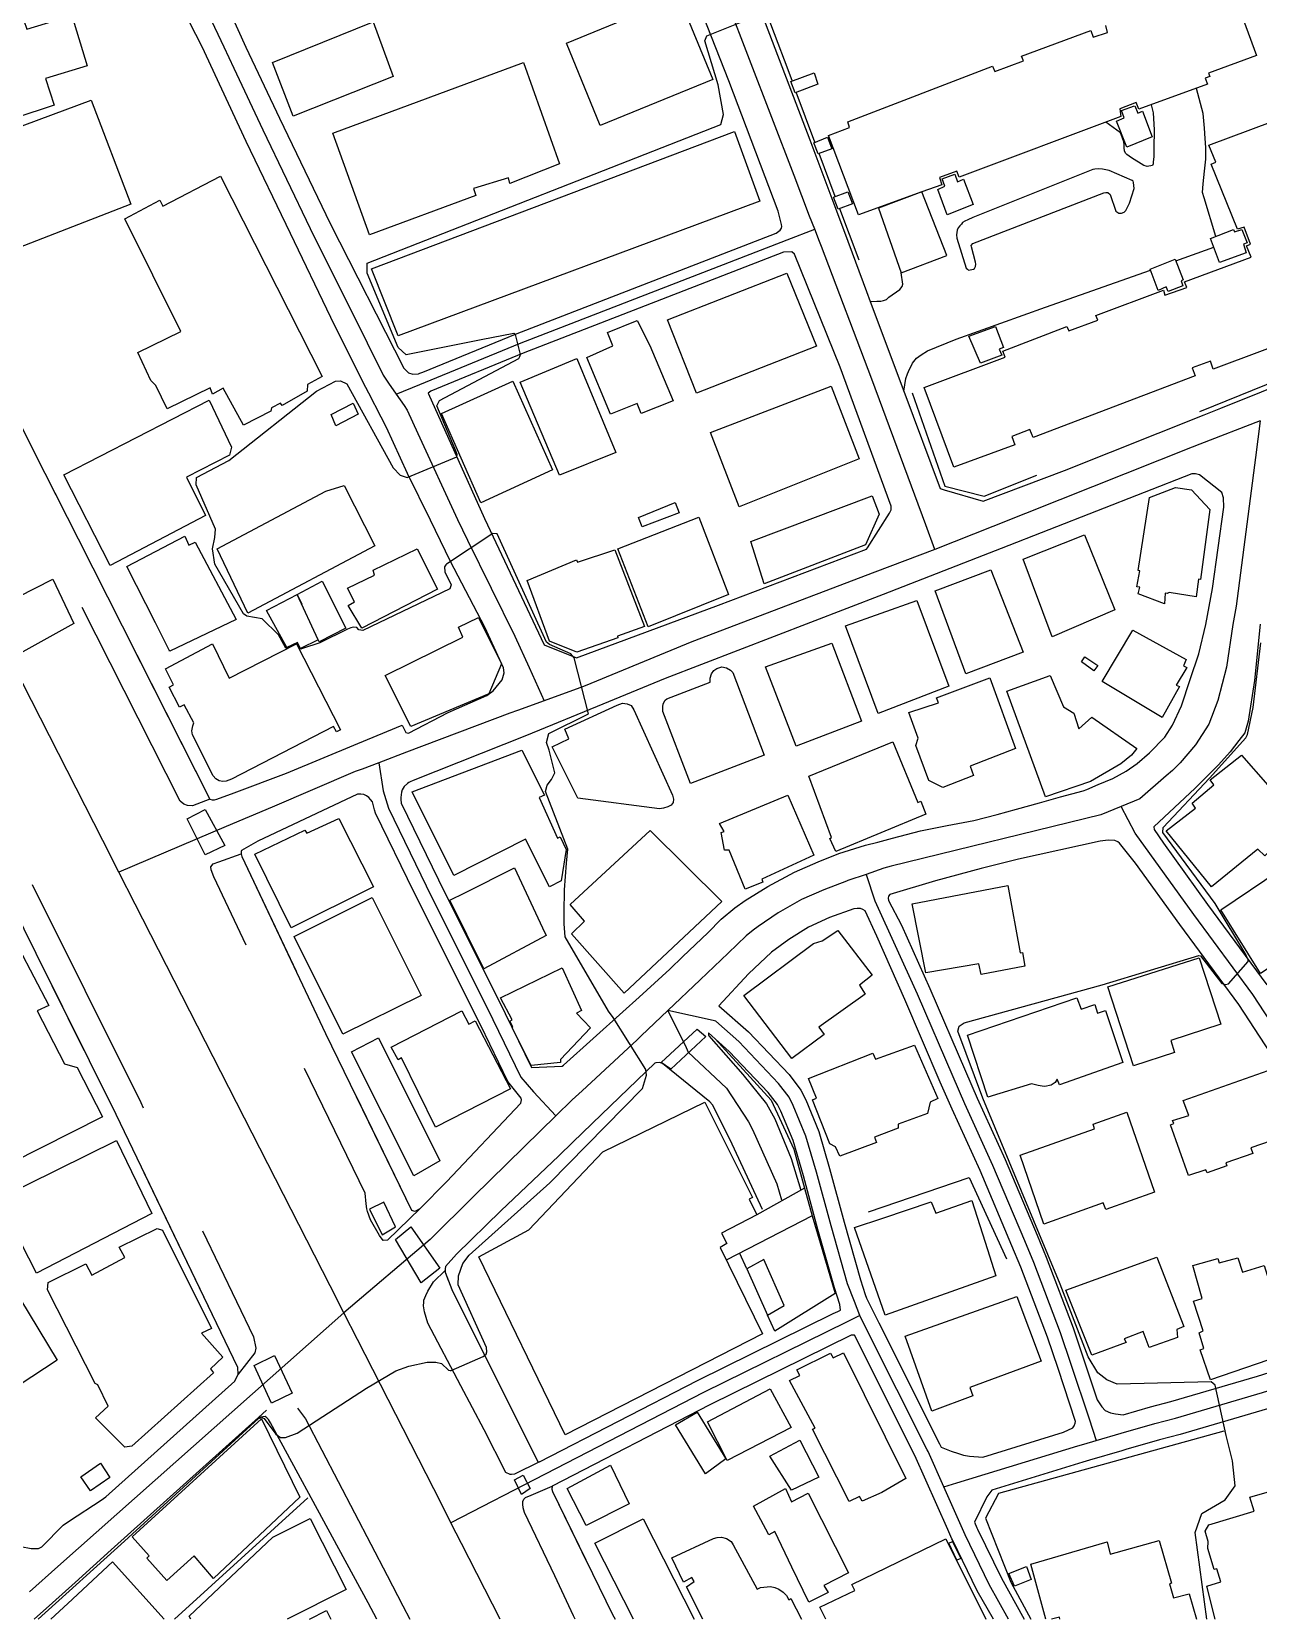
# Model space of a CAD drawing. Header units: millimetres. Extents: x 198785 to 203305, y 542885 to 545889.
# Drawn here: x 201351.8 to 201531.5, y 542885.3 to 543117.8 of the extents above; entities that cross this region are included whole.
import ezdxf

# ---------------------------------------------------------------- set-up
doc = ezdxf.new("R2010")
doc.units = ezdxf.units.MM
for name, pattern in [('FENCE_25K', [54.3, 28.7, -9.2, -16.4]), ('HIDDEN_BULD_25K', [28.8, 18.4, -10.4]), ('HIDDEN_IN_25K', [56.5, 36.5, -20])]:
    doc.linetypes.add(name, pattern=pattern)
for name, color, linetype in [('A0013114', 253, 'Continuous'), ('A0013117', 253, 'Continuous'), ('A0013118', 253, 'Continuous'), ('A0023214', 253, 'Continuous'), ('A0023217', 253, 'Continuous'), ('A0033324', 253, 'Continuous'), ('A0043325', 253, 'Continuous'), ('B0014111', 253, 'Continuous'), ('B0014112', 253, 'Continuous'), ('B0014113', 253, 'Continuous'), ('B0014115', 253, 'Continuous'), ('B0014116', 253, 'Continuous'), ('B0024120', 253, 'Continuous'), ('C0076117', 253, 'Continuous'), ('F0017111', 253, 'Continuous'), ('F0047224', 253, 'Continuous')]:
    doc.layers.add(name, color=color, linetype=linetype)

msp = doc.modelspace()

# ---------------------------------------------------------------- linework, layer by layer
at = {"layer": 'A0013114'}
for points in [[(201329.21, 543116.97), (201329.24, 543116.45), (201330.82, 543111), (201336.7, 543092.89), (201341.77, 543079.66), (201345.41, 543070.44), (201350.62, 543059.26), (201353.72, 543053.12), (201358.58, 543043.53), (201377.86, 543005.42)], [(201382, 542922.15), (201364.16, 542959.21), (201352.42, 542982.81), (201347.12, 542993.47), (201341.79, 543004.16), (201329.48, 543028.96), (201329.26, 543029.12), (201328.54, 543029.14), (201307.08, 543016.91), (201288.24, 543005.67), (201287.55, 543005.1), (201285.28, 542998.9)], [(201382.47, 542997.72), (201382.45, 542997.39), (201382.58, 542997.01), (201394.81, 542971.1), (201407.43, 542945.19), (201407.84, 542945.05)], [(201412.41, 542936.98), (201412.35, 542936.6), (201412.33, 542936.11), (201413.31, 542933.6), (201425.92, 542908.37)], [(201402.36, 542885.31), (201401.07, 542887.69), (201396.77, 542895.61), (201386.76, 542914.07), (201386.46, 542914.56), (201386.25, 542914.8), (201385.97, 542915.02)], [(201428, 542904.8), (201427.98, 542904.35), (201428.06, 542904.02), (201436.86, 542886), (201437.25, 542885.31)]]:
    msp.add_lwpolyline(points, dxfattribs=at)
at = {"layer": 'A0013117'}
for points in [[(201513.05, 543176.97), (201504.44, 543173.77), (201483.56, 543165.94), (201478.86, 543164.18), (201463.29, 543158.39), (201450.26, 543153.2), (201449.98, 543152.86), (201449.76, 543152.18), (201448.62, 543147.64), (201448.69, 543147.14), (201455.11, 543129.88), (201465.79, 543101.95), (201469.43, 543092.17), (201470.83, 543088.42), (201474.07, 543079.72), (201474.61, 543078.28), (201479.53, 543065.13), (201484.85, 543050.9), (201485.44, 543050.68), (201491.16, 543049.04), (201503.07, 543053.55), (201523.51, 543061.7), (201525.98, 543062.68), (201537.89, 543067.42)], [(201380.8, 543120.68), (201383.16, 543115.51), (201388.06, 543105.12), (201395.49, 543089.72), (201406.28, 543068.49), (201407, 543067.85), (201407.61, 543067.66), (201408.44, 543067.68), (201408.64, 543067.77), (201409.1, 543067.94), (201422.66, 543073.51), (201460.83, 543088.3), (201461.44, 543088.73), (201461.61, 543089.03), (201461.66, 543089.27), (201461.61, 543089.53), (201461.11, 543091.52), (201453.9, 543110.61), (201445.64, 543131.58)], [(201377.86, 543005.42), (201378.24, 543005.28), (201378.57, 543005.31), (201378.9, 543005.39), (201381.43, 543006.32), (201389.13, 543009.21), (201399.56, 543013.55), (201406.04, 543016.25), (201406.57, 543015.18), (201406.96, 543015.05), (201412.81, 543018.08), (201418.44, 543020.59), (201419.4, 543021.28), (201420.68, 543022.85), (201420.82, 543023.23), (201420.97, 543023.9), (201420.88, 543024.62), (201418.18, 543030.58), (201413.15, 543040.18), (201410.18, 543046.24), (201406.85, 543053.07), (201403.75, 543059.84), (201402.99, 543061.32), (201401.17, 543064.84), (201400.31, 543066.49), (201395.6, 543075.94), (201389.7, 543088.23), (201383.22, 543101.71), (201379.65, 543109.35), (201376.73, 543115.59), (201374.88, 543119.19)], [(201463.14, 543085.56), (201461.92, 543085.5), (201423.78, 543070.73), (201410.24, 543065.17), (201409.84, 543064.86), (201418.11, 543046.49), (201426.87, 543028.01), (201431.59, 543026.11), (201452.4, 543033.8), (201474.07, 543041.99), (201474.2, 543042.21), (201477.45, 543047.27), (201477.67, 543047.77), (201477.69, 543048.32), (201470.2, 543068.65), (201463.53, 543085.23), (201463.14, 543085.56)], [(201521.71, 543053.06), (201493.81, 543042.1), (201491.18, 543041.07), (201476.49, 543035.39), (201444.59, 543023.05), (201435.42, 543019.29), (201424.28, 543014.72), (201407.64, 543008.11), (201407.24, 543007.95), (201407.05, 543007.85), (201406.82, 543007.67), (201406.35, 543007.24), (201406.07, 543006.77), (201405.95, 543006.4), (201405.86, 543005.65), (201405.86, 543005.35), (201405.9, 543004.83), (201411.35, 542993.6), (201421.14, 542974.02), (201424.98, 542966.08), (201429.47, 542966.32), (201429.7, 542966.46), (201438.37, 542974.27), (201440.75, 542976.42), (201445.24, 542980.5), (201447.17, 542982.34), (201450.82, 542985.84), (201452.76, 542987.81), (201454.79, 542989.47), (201456.27, 542990.56), (201459.62, 542992.62), (201463.52, 542994.71), (201467.01, 542996.23), (201470.03, 542997.43), (201473.94, 542998.64), (201475.74, 542999.12), (201477.86, 542999.68), (201481.96, 543000.78), (201485.86, 543001.54), (201489.77, 543002.28), (201493.19, 543003.13), (201496.03, 543003.91), (201499.42, 543004.87), (201502.47, 543005.72), (201505.81, 543006.6), (201506.34, 543006.83), (201508.02, 543007.55), (201510.17, 543008.44), (201512.09, 543009.49), (201513.73, 543010.62), (201515.53, 543012.16), (201517.78, 543014.46), (201518.87, 543016.24), (201520.19, 543019.07), (201521.5, 543022.92), (201522.73, 543026.67), (201523.78, 543030.97), (201524.74, 543036.25), (201526.39, 543048.14), (201526.35, 543049.55), (201526.14, 543050.3), (201522.83, 543052.9), (201522.27, 543053.06), (201521.71, 543053.06)], [(201531.71, 543031.02), (201530.88, 543022.76), (201529.98, 543016.84), (201529.48, 543015.12), (201528.61, 543013.97), (201527.32, 543012.33), (201525.64, 543010.43), (201522.21, 543007.01), (201516.15, 543001.36), (201516.23, 543000.95), (201517.55, 542998.95), (201524.02, 542989.98), (201532.69, 542978.21)], [(201407.84, 542945.05), (201408.03, 542945.11), (201408.68, 542945.44), (201412.52, 542949.36), (201423.41, 542960.86), (201423.52, 542961.35), (201423.46, 542961.63), (201421.52, 542964.06), (201417.55, 542972.26), (201407.76, 542991.83), (201402.16, 543003.37), (201402.02, 543003.83), (201401.69, 543004.99), (201401.43, 543005.36), (201401.15, 543005.64), (201400.83, 543005.88), (201400.45, 543006.09), (201399.98, 543006.12), (201399.51, 543006.11), (201384.93, 542999.27), (201382.53, 542997.86), (201382.47, 542997.72)], [(201509.47, 542999.4), (201508.31, 542999.23), (201496.34, 542996.6), (201490.88, 542995.25), (201484.16, 542993.44), (201477.49, 542991.46), (201477.31, 542991.19), (201477.22, 542990.89), (201477.29, 542990.56), (201479.21, 542986.97), (201483.33, 542977.67), (201488.55, 542965.57), (201490.27, 542961.63), (201494.36, 542952.62), (201499.05, 542941.57), (201500.4, 542938.35), (201504.33, 542927.96), (201505.92, 542923.29), (201507.86, 542917.43), (201508.53, 542916.41), (201509.03, 542915.89), (201509.79, 542915.55), (201510.56, 542915.37), (201511.65, 542915.24), (201515.65, 542916.39), (201518.66, 542917.18), (201531.34, 542920.9), (201533.99, 542921.72)], [(201534.78, 542965.9), (201528.59, 542975.35), (201519.98, 542987.04), (201513.49, 542996.03), (201511.13, 542998.97), (201510.87, 542999.16), (201510.45, 542999.36), (201509.47, 542999.4)], [(201285.28, 542998.9), (201285.57, 542998.4), (201298.71, 542976.87), (201307.96, 542961.56), (201322.81, 542936.82), (201330.18, 542925.05), (201333.48, 542919.66), (201334.81, 542917.41), (201338.82, 542910.92), (201341.43, 542906.77), (201348.58, 542896.5), (201349.31, 542896.28), (201350.18, 542895.98), (201351.7, 542895.65), (201352.77, 542895.66), (201353.28, 542895.92), (201356.38, 542899.1), (201357.31, 542899.7), (201361.94, 542902.76), (201362.66, 542903.24), (201381.54, 542920.18), (201382.03, 542921.22), (201382, 542922.15)], [(201472.71, 542989.41), (201472.21, 542989.34), (201468.65, 542988.06), (201465.57, 542986.66), (201462.67, 542984.85), (201460.14, 542982.98), (201456.78, 542979.82), (201452.46, 542975.15), (201456.76, 542971.34), (201462.72, 542965.06), (201464.46, 542962.8), (201465.16, 542961.35), (201467.09, 542956.73), (201468.67, 542951.32), (201470.82, 542943.44), (201473.19, 542935), (201473.88, 542932.87), (201474.05, 542932.32), (201475.86, 542928.73), (201484.78, 542910.98), (201485, 542910.49), (201486.48, 542909.91), (201487.55, 542909.56), (201488.29, 542909.32), (201489.14, 542909.19), (201491.12, 542909.06), (201502.93, 542912.68), (201504.28, 542913.35), (201504.5, 542913.61), (201504.61, 542914.04), (201504.69, 542914.26), (201502.13, 542922.01), (201500.56, 542926.61), (201496.69, 542936.87), (201495.36, 542940.01), (201490.7, 542951.01), (201486.62, 542960), (201484.88, 542963.98), (201479.66, 542976.07), (201475.56, 542985.36), (201473.86, 542989.06), (201473.51, 542989.25), (201473.17, 542989.39), (201472.71, 542989.41)], [(201425.92, 542908.37), (201426.15, 542908.35), (201449.3, 542920.28), (201469.18, 542930.07), (201469.87, 542930.35), (201470.27, 542930.55), (201470.15, 542931.39), (201469.36, 542933.85), (201466.96, 542942.37), (201464.82, 542950.23), (201463.31, 542955.4), (201461.52, 542959.71), (201461.04, 542960.68), (201459.67, 542962.46), (201453.97, 542968.46), (201450.9, 542971.19), (201450.92, 542970.85), (201450.95, 542970.73), (201455.97, 542965.08), (201459.43, 542960.78), (201460.65, 542958.58), (201463.04, 542952.79), (201464.43, 542948.12)], [(201458.85, 542945.31), (201454.12, 542955.49), (201451.49, 542960.62), (201451.14, 542961.07), (201444.18, 542966.71), (201443.73, 542966.82), (201443.22, 542966.78), (201443.07, 542966.73), (201435.27, 542959.23), (201431.07, 542955.18), (201428.98, 542953.19), (201420.51, 542945.1), (201414.01, 542938.79), (201412.41, 542936.98)], [(201492.67, 542885.31), (201490.29, 542889.46), (201486.71, 542896.82), (201486.59, 542897.08), (201485.99, 542898.44), (201481.17, 542909.27), (201472.31, 542926.89), (201471.83, 542926.92), (201451.1, 542916.7), (201428, 542904.8)], [(201532.79, 542916.11), (201520, 542912.36), (201516.97, 542911.57), (201512.05, 542910.16), (201511.47, 542909.99), (201506.74, 542908.6), (201505.75, 542908.32), (201492.41, 542904.23), (201491.67, 542903.24), (201489.89, 542899.52), (201490.25, 542898.71), (201490.34, 542898.5), (201493.84, 542891.3), (201497.15, 542885.31)], [(201385.97, 542915.02), (201385.01, 542914.87), (201363.44, 542895.48), (201358.14, 542890.7), (201354.82, 542887.71), (201352.13, 542885.31)]]:
    msp.add_lwpolyline(points, dxfattribs=at)
at = {"layer": 'A0013118'}
for points in [[(201525.22, 543087.8), (201523.51, 543093.46), (201523.3, 543094.22), (201523.39, 543095.53), (201523.6, 543097.38), (201523.76, 543099.13), (201523.79, 543100.85), (201523.7, 543102.13), (201523.59, 543103.68), (201523.36, 543105.79), (201522.39, 543109.49)], [(201515.78, 543107.08), (201516.06, 543105.91), (201516.2, 543103.41), (201516.17, 543100.73), (201516.15, 543099.86), (201516.15, 543099.47), (201516.08, 543098.74), (201516.07, 543098.46), (201515.94, 543098.21), (201515.16, 543098.05), (201515.02, 543098.09), (201514.7, 543098.21), (201512.87, 543099.33), (201512.2, 543099.81), (201512.02, 543100), (201511.88, 543100.34), (201511.83, 543100.78), (201511.79, 543101.21), (201511.77, 543101.67), (201511.59, 543102.18), (201511.29, 543102.96), (201509.13, 543104.54)], [(201508.05, 543097.69), (201507.53, 543097.67), (201507.23, 543097.62), (201489.66, 543090.56), (201488.93, 543090.26), (201488.49, 543090.06), (201488.13, 543089.83), (201487.96, 543089.62), (201487.74, 543089.37), (201487.5, 543089.05), (201487.37, 543088.7), (201487.27, 543088.02), (201487.28, 543087.53), (201488.69, 543083.16), (201488.87, 543083.01), (201489.03, 543082.88), (201489.74, 543082.99), (201489.88, 543083.13), (201490.05, 543083.4), (201490.07, 543083.73), (201490.04, 543084.02), (201489.45, 543086.27), (201489.41, 543086.5), (201489.66, 543086.78), (201508.83, 543094.21), (201509.12, 543094.23), (201509.43, 543094.23), (201509.77, 543093.95), (201510.61, 543091.5), (201511.03, 543091.2), (201511.21, 543091.2), (201511.41, 543091.2), (201511.8, 543091.38), (201512.08, 543091.59), (201512.61, 543092.67), (201513.3, 543094.84), (201513.19, 543095.69), (201513.11, 543095.88), (201513, 543096.01), (201509.63, 543097.46), (201508.62, 543097.67), (201508.05, 543097.69)], [(201519.37, 543084.21), (201524.93, 543086.25)], [(201479.53, 543065.13), (201479.83, 543066.98), (201480.07, 543067.67), (201480.2, 543068.04), (201480.82, 543069.23), (201481.4, 543069.99), (201482.06, 543070.46), (201483, 543071.04), (201487.22, 543072.78), (201500.31, 543077.46), (201515.65, 543082.88)], [(201474.61, 543078.28), (201475.56, 543078.33), (201476.17, 543078.33), (201476.54, 543078.42), (201476.98, 543078.58), (201477.32, 543078.9), (201478.97, 543080.04), (201479.3, 543080.47), (201479.38, 543080.82), (201479.13, 543082.48)]]:
    msp.add_lwpolyline(points, dxfattribs=at)
at = {"layer": 'A0023214'}
msp.add_lwpolyline([(201420.41, 542885.31), (201414.75, 542896.39), (201413.2, 542899.43), (201411.79, 542902.19), (201399.5, 542926.26), (201397.51, 542930.16), (201395.49, 542934.11), (201366.95, 542990.02), (201364.55, 542994.7), (201362.19, 542999.33), (201345.21, 543032.59), (201343.48, 543036.11), (201340.7, 543041.77)], dxfattribs=at)
at = {"layer": 'A0023217'}
for points in [[(201466.48, 543088.88), (201465.74, 543090.79), (201463.45, 543096.74), (201450.38, 543130.73), (201444.66, 543145.69), (201443.93, 543147.27), (201441.21, 543153.13)], [(201374.77, 543128.14), (201375.33, 543125.18), (201377.7, 543120.29), (201379.94, 543115.55), (201381.4, 543112.43), (201385.64, 543103.42), (201392.59, 543088.97), (201400.94, 543072.21), (201403.29, 543067.49), (201404.07, 543066.34), (201405.18, 543064.71)], [(201405.18, 543064.71), (201408.64, 543066.13), (201423.22, 543072.12), (201462.44, 543087.31), (201466.48, 543088.88)], [(201484.1, 543041.98), (201482.76, 543045.58), (201474.86, 543066.89), (201467.46, 543086.33), (201467.18, 543087.07), (201466.48, 543088.88)], [(201405.18, 543064.71), (201406.32, 543063.04), (201406.8, 543062.35), (201408.34, 543058.97), (201414.15, 543046.37), (201415.63, 543043.34), (201422.53, 543029.29), (201424.63, 543024.66), (201426.83, 543019.81)], [(201531.74, 543060.78), (201522.89, 543057.39), (201521.77, 543056.96), (201492.57, 543045.35), (201484.1, 543041.98)], [(201531.74, 543060.78), (201531.05, 543055.45), (201528.23, 543033.64), (201527.75, 543031), (201526.8, 543024.72), (201525.51, 543019.86), (201524.2, 543016.37), (201522.25, 543013.34), (201520, 543010.74), (201518.87, 543009.58), (201517.97, 543008.82), (201514.12, 543005.43), (201511.37, 543004.31)], [(201484.1, 543041.98), (201475.3, 543038.63), (201448.5, 543028.42), (201433.7, 543022.35), (201432.63, 543021.91), (201426.83, 543019.81)], [(201426.83, 543019.81), (201422.95, 543018.4), (201421.84, 543018), (201406.67, 543012.26), (201402.65, 543010.74)], [(201402.65, 543010.74), (201400.18, 543009.81), (201399.18, 543009.43), (201387.03, 543004.24), (201380.28, 543001.38), (201364.55, 542994.7)], [(201402.65, 543010.74), (201403.27, 543006.61), (201404.03, 543004.1), (201409.56, 542992.71), (201419.34, 542973.14), (201423.42, 542964.71), (201425.3, 542962.56), (201428.56, 542959.01)], [(201511.37, 543004.31), (201508.4, 543003.09), (201477.67, 542995.57), (201476.61, 542995.29), (201474, 542994.38)], [(201507.71, 542911.5), (201511.37, 542912.55), (201516.31, 542913.98), (201519.33, 542914.77), (201532.06, 542918.5), (201534.69, 542919.32), (201537.71, 542920.15), (201548.58, 542923.28), (201551.64, 542924.18), (201557.1, 542925.9), (201557.5, 542926.26), (201557.69, 542926.45), (201557.76, 542926.75), (201555.28, 542935.53), (201554.51, 542937.55), (201552.55, 542942.59), (201550.3, 542947.06), (201547.74, 542951.58), (201542.2, 542959.61), (201536.85, 542967.3), (201530.64, 542976.78), (201522, 542988.51), (201513.42, 543000.4), (201511.37, 543004.31)], [(201474, 542994.38), (201471.35, 542993.47), (201471.12, 542993.39), (201467.83, 542992.14), (201464.54, 542990.69), (201461.15, 542988.74), (201458.2, 542986.77), (201457.46, 542986.22), (201456.45, 542985.39), (201453.8, 542982.83), (201449.68, 542978.93), (201444.97, 542974.46)], [(201474, 542994.38), (201475.31, 542990.52), (201481.49, 542976.87), (201486.71, 542964.77), (201488.44, 542960.81), (201492.53, 542951.81), (201497.2, 542940.79), (201498.54, 542937.61), (201502.44, 542927.29), (201504.02, 542922.65), (201506.67, 542914.64), (201507.71, 542911.5)], [(201444.97, 542974.46), (201441.07, 542970.76), (201440.45, 542970.17), (201432.42, 542962.71), (201430.96, 542961.35), (201428.56, 542959.01)], [(201444.97, 542974.46), (201447.63, 542969.01), (201447.94, 542968.37), (201453.56, 542963.07), (201456.78, 542958.13), (201457.39, 542957.03), (201460.94, 542949.05), (201461.64, 542946.72)], [(201473.1, 542929.77), (201472.29, 542931.85), (201471.28, 542934.43), (201468.89, 542942.9), (201466.74, 542950.77), (201465.2, 542956.07), (201463.34, 542960.53), (201462.75, 542961.74), (201461.2, 542963.76), (201455.36, 542969.9), (201452, 542972.9), (201451.61, 542972.98), (201444.97, 542974.46)], [(201428.56, 542959.01), (201426.33, 542956.83), (201416.51, 542947.23), (201410.17, 542940.94), (201397.51, 542930.16), (201384.14, 542918.3), (201355.63, 542893.02), (201351.45, 542889.31)], [(201473.1, 542929.77), (201471.22, 542928.85), (201450.2, 542918.49), (201426.99, 542906.53), (201413.2, 542899.43)], [(201485.39, 542904.69), (201483.08, 542909.88), (201482.97, 542910.12), (201474.08, 542927.81), (201473.1, 542929.77)], [(201485.39, 542904.69), (201487.32, 542905.28), (201505.03, 542910.71), (201505.89, 542910.96), (201507.71, 542911.5)], [(201494.87, 542885.31), (201492.06, 542890.38), (201488.52, 542897.66), (201487.94, 542898.98), (201485.39, 542904.69)]]:
    msp.add_lwpolyline(points, dxfattribs=at)
at = {"layer": 'A0033324', "linetype": 'HIDDEN_IN_25K', "flags": 128}
for points in [[(201377.86, 543005.42), (201375.36, 543004.42), (201374.61, 543004.48), (201374.07, 543004.69), (201373.53, 543005.11), (201347.02, 543057.51), (201346.27, 543059.13), (201341.74, 543068.86), (201338.04, 543078.21), (201332.93, 543091.55), (201326.99, 543109.82), (201325.56, 543114.76), (201325.49, 543115.92), (201325.5, 543116.44), (201325.98, 543116.92), (201327.28, 543117.21), (201329.35, 543117.54), (201329.21, 543116.97), (201329.24, 543116.45), (201330.82, 543111), (201336.7, 543092.89), (201341.77, 543079.66), (201345.41, 543070.44), (201350.62, 543059.26), (201353.72, 543053.12), (201358.58, 543043.53), (201377.86, 543005.42)], [(201384.45, 542924.32), (201382.03, 542921.22), (201382, 542922.15), (201364.16, 542959.21), (201352.42, 542982.81), (201347.12, 542993.47), (201341.79, 543004.16), (201329.48, 543028.96), (201329.35, 543029.06), (201331.06, 543029.92), (201332.11, 543030.01), (201333.23, 543029.68), (201333.85, 543029.14), (201345.37, 543005.94), (201359.57, 542977.42), (201367.75, 542960.97), (201384.27, 542926.65), (201384.6, 542925.02), (201384.45, 542924.32)], [(201407.43, 542945.19), (201407.84, 542945.05), (201408.03, 542945.11), (201408.68, 542945.44), (201403.88, 542940.81), (201403.27, 542940.77), (201402.72, 542941.49), (201401.42, 542943.78), (201400.96, 542945.03), (201400.87, 542945.4), (201400.76, 542946.14), (201400.63, 542947.72), (201391.24, 542967.02), (201390.31, 542968.94), (201378.47, 542994.01), (201378.07, 542995.04), (201378, 542995.49), (201378.34, 542995.92), (201379.19, 542996.23), (201382.45, 542997.39), (201382.58, 542997.01), (201394.81, 542971.1), (201407.43, 542945.19)], [(201422.49, 542906.54), (201422.08, 542906.52), (201421.86, 542906.52), (201421.25, 542906.78), (201418.04, 542913.06), (201414.65, 542919.51), (201409.83, 542928.66), (201409.3, 542930.34), (201409.17, 542931.22), (201409.2, 542931.74), (201409.22, 542932.02), (201409.5, 542932.74), (201409.83, 542933.33), (201410.66, 542934.73), (201412.34, 542936.38), (201412.33, 542936.11), (201413.31, 542933.6), (201425.92, 542908.37), (201426.15, 542908.35), (201422.49, 542906.54)], [(201402.36, 542885.31), (201401.07, 542887.69), (201396.77, 542895.61), (201386.76, 542914.07), (201386.46, 542914.56), (201386.25, 542914.8), (201385.97, 542915.02), (201385.01, 542914.87), (201386.86, 542916.5), (201387.5, 542916.67), (201388.91, 542916.74), (201389.22, 542916.74), (201389.63, 542916.74), (201390.09, 542916.6), (201390.72, 542916.23)], [(201390.72, 542916.23), (201391.88, 542914.64), (201403.84, 542891.71), (201406.16, 542887.26), (201407.18, 542885.31)], [(201431.38, 542885.31), (201431.13, 542885.8), (201428.41, 542891.65), (201423.98, 542900.94), (201423.77, 542901.64), (201423.75, 542902.14), (201423.75, 542902.54), (201423.85, 542902.9), (201424.1, 542903.14), (201424.95, 542903.5), (201428, 542904.8), (201427.98, 542904.35), (201428.06, 542904.02), (201436.86, 542886), (201437.25, 542885.31)]]:
    msp.add_lwpolyline(points, dxfattribs=at)
at = {"layer": 'A0043325'}
for points in [[(201357.94, 543031.14), (201340.76, 543021.62), (201337.11, 543028.57), (201354.88, 543037.61), (201357.94, 543031.14)], [(201380.08, 542998.6), (201377.2, 542997.27), (201374.57, 543002.53), (201377.18, 543003.89), (201380.08, 542998.6)], [(201450.51, 542970.63), (201445.4, 542965.85), (201444, 542966.86), (201449.28, 542971.73), (201450.51, 542970.63)], [(201411.59, 542936.71), (201408.83, 542934.59), (201405.08, 542940.93), (201407.34, 542942.76), (201411.59, 542936.71)], [(201389.95, 542918.41), (201386.89, 542916.95), (201384.38, 542922.48), (201387.37, 542923.93), (201389.95, 542918.41)], [(201424.81, 542904.47), (201423.52, 542903.57), (201422.49, 542905.74), (201423.79, 542906.41), (201424.81, 542904.47)]]:
    msp.add_lwpolyline(points, dxfattribs=at)
at = {"layer": 'B0014111'}
for points in [[(201350.19, 543120.7), (201351.06, 543118.17), (201357.65, 543120.15), (201359.93, 543112.8), (201353.81, 543110.95), (201355.06, 543107.03), (201343.49, 543103.2), (201343.65, 543102.63), (201335.67, 543100), (201330.22, 543116.68), (201339.47, 543119.58), (201339.89, 543118.34), (201339.38, 543118.19), (201339.52, 543117.73), (201345.6, 543119.56), (201346.29, 543119.53), (201350.19, 543120.7)], [(201366.28, 543092.52), (201342.99, 543083.49), (201337.18, 543099.1), (201360.48, 543107.77), (201366.28, 543092.52)], [(201379.42, 543096.65), (201394.34, 543067.31), (201392.16, 543066.13), (201392.15, 543065.17), (201388.46, 543063.05), (201388.22, 543063.37), (201386.93, 543062.69), (201386.8, 543062.2), (201382.82, 543060.18), (201379.83, 543065.6), (201378.26, 543064.69), (201377.91, 543065.61), (201371.63, 543062.57), (201369.98, 543065.99), (201369.21, 543066.72), (201367.35, 543070.82), (201373.61, 543073.9), (201365.41, 543090.39), (201370.57, 543093.12), (201371, 543092.25), (201379.42, 543096.65)], [(201377.25, 543046.95), (201363.28, 543039.64), (201356.48, 543052.88), (201377.76, 543063.82), (201381.06, 543056.95), (201380.78, 543055.75), (201374.48, 543052.55), (201377.25, 543046.95)], [(201402.05, 543042.5), (201383.45, 543032.65), (201378.93, 543042.08), (201394.89, 543050.51), (201397.53, 543051.31), (201402.05, 543042.5)], [(201473.9, 543042.62), (201459.07, 543036.91), (201457.1, 543043.15), (201474.88, 543049.8), (201475.9, 543047.13), (201473.9, 543042.62)], [(201453.86, 543035.36), (201442.07, 543030.62), (201437.65, 543042.04), (201449.5, 543046.68), (201453.86, 543035.36)], [(201374.21, 543043.9), (201374.81, 543042.6), (201375.71, 543043.03), (201381.72, 543031.7), (201372.03, 543027.07), (201371.94, 543027.24), (201369.92, 543031.23), (201365.73, 543039.45), (201374.21, 543043.9)], [(201510.46, 543033.11), (201501.26, 543029.16), (201497.04, 543040.52), (201506.02, 543044.11), (201510.46, 543033.11)], [(201411.25, 543036.17), (201400.12, 543030.43), (201398.16, 543033.76), (201399.08, 543034.3), (201398.03, 543036.29), (201401.99, 543038.2), (201401.78, 543038.92), (201408.25, 543042.04), (201411.25, 543036.17)], [(201437.18, 543041.93), (201441.54, 543030.67), (201437.61, 543029.25), (201437.66, 543029), (201431.66, 543026.93), (201427.62, 543028.55), (201424.37, 543037.43), (201431.6, 543040.43), (201431.75, 543040.11), (201437.18, 543041.93)], [(201497.01, 543026.91), (201488.63, 543023.75), (201484.15, 543035.9), (201492.27, 543038.97), (201497.01, 543026.91)], [(201397.78, 543030.44), (201393.9, 543028.44), (201393.76, 543028.73), (201390.67, 543035.39), (201394.33, 543037.31), (201397.78, 543030.44)], [(201486.14, 543021.93), (201475.76, 543017.93), (201470.97, 543030.79), (201481.46, 543034.48), (201486.14, 543021.93)], [(201418.73, 543020.84), (201407.33, 543016.04), (201403.56, 543023.53), (201414.93, 543029.11), (201414.28, 543030.58), (201417.21, 543032.02), (201420.61, 543025.2), (201418.73, 543020.84)], [(201378.26, 543028.14), (201380.7, 543023.12), (201390.57, 543028.13), (201397.01, 543015.53), (201396.41, 543015.26), (201395.98, 543016.06), (201381.06, 543008.35), (201380.29, 543008.05), (201379.76, 543008.01), (201379.22, 543008.07), (201378.75, 543008.4), (201378.34, 543008.83), (201375.34, 543014.84), (201375.25, 543015.39), (201375.4, 543016.15), (201375.52, 543016.58), (201374.14, 543019.19), (201373.44, 543018.87), (201371.9, 543021.78), (201372.53, 543022.12), (201371.38, 543024.47), (201378.26, 543028.14)], [(201473.35, 543016.82), (201463.76, 543013.15), (201459.27, 543024.76), (201468.98, 543028.22), (201473.35, 543016.82)], [(201459.07, 543011.85), (201448.28, 543007.69), (201444.23, 543018.26), (201444.23, 543018.94), (201444.29, 543019.37), (201444.57, 543019.88), (201444.84, 543020.1), (201451.18, 543022.53), (201451.16, 543023.12), (201451.36, 543023.77), (201451.69, 543024.23), (201452.13, 543024.52), (201452.87, 543024.78), (201453.57, 543024.64), (201454.14, 543024.3), (201454.5, 543023.97), (201459.07, 543011.85)], [(201489.75, 543008.87), (201485.23, 543007.13), (201483.22, 543008.14), (201481.29, 543013.26), (201481.66, 543014.31), (201480.29, 543018.08), (201484.62, 543019.53), (201484.34, 543020.23), (201492.13, 543023.16), (201495.88, 543012.84), (201489.25, 543010.25), (201489.75, 543008.87)], [(201504.45, 543017.98), (201505.16, 543015.7), (201507.09, 543017.43), (201513.66, 543012.83), (201512.9, 543011.86), (201511.3, 543010.55), (201506.9, 543007.99), (201500.31, 543005.74), (201494.61, 543021.21), (201500.96, 543023.52), (201502.94, 543018.94), (201504.45, 543017.98)], [(201444.31, 543004.06), (201443.76, 543003.97), (201431.78, 543005.54), (201428.04, 543013.08), (201430.47, 543014.22), (201429.86, 543015.63), (201437.53, 543019.14), (201438.31, 543019.44), (201439.01, 543019.38), (201439.58, 543019.11), (201439.98, 543018.46), (201445.66, 543005.98), (201445.78, 543005.42), (201445.75, 543004.93), (201445.47, 543004.54), (201444.96, 543004.28), (201444.31, 543004.06)], [(201477.91, 543013.79), (201481.59, 543004.93), (201482.02, 543005.1), (201482.77, 543003.21), (201469.59, 542997.73), (201468.71, 542999.63), (201468.93, 542999.77), (201465.62, 543008.77), (201477.91, 543013.79)], [(201426.14, 543005.62), (201428.82, 542999.69), (201429.18, 542999.87), (201430.07, 542998.05), (201429.32, 542993.45), (201427.61, 542992.55), (201424.11, 542999.54), (201413.6, 542994.23), (201407.52, 543006.45), (201423.58, 543012.58), (201426.9, 543006), (201426.14, 543005.62)], [(201458.89, 542993.26), (201456.3, 542992.21), (201453.95, 542997.91), (201453.25, 542997.92), (201452.77, 543000.5), (201453.23, 543000.68), (201452.53, 543001.85), (201462.53, 543005.97), (201466.35, 542997.22), (201458.72, 542993.67), (201458.89, 542993.26)], [(201396.75, 543002.57), (201401.83, 542992.55), (201389.78, 542986.54), (201384.49, 542997.36), (201391.8, 543000.85), (201392.08, 543000.4), (201396.75, 543002.57)], [(201452.86, 542990.4), (201438.59, 542977), (201430.86, 542985.68), (201432.78, 542987.51), (201430.68, 542989.97), (201442.38, 543000.81), (201452.86, 542990.4)], [(201427.16, 542985.43), (201417.99, 542980.53), (201413.04, 542990.6), (201415.22, 542991.69), (201422.49, 542995.32), (201426.62, 542986.56), (201427.16, 542985.43)], [(201408.85, 542976.66), (201397.34, 542970.98), (201390.25, 542985.27), (201401.64, 542991.01), (201408.85, 542976.66)], [(201358.46, 542966.09), (201362.15, 542958.89), (201344.23, 542949.86), (201339.91, 542958.4), (201343.05, 542959.96), (201342.16, 542961.57), (201339.03, 542960.17), (201337.66, 542962.9), (201318.39, 542953.43), (201313.86, 542962.2), (201333.18, 542971.78), (201331.83, 542974.57), (201349.92, 542983.57), (201354.28, 542975.18), (201352.56, 542974.4), (201356.57, 542966.65), (201358.46, 542966.09)], [(201429.26, 542966.84), (201424.94, 542966.38), (201422.15, 542971.98), (201422.28, 542972.05), (201421.83, 542972.89), (201422.17, 542973.1), (201420.46, 542976.29), (201429.51, 542980.72), (201432.34, 542974.47), (201431.6, 542974.06), (201433.64, 542971.92), (201429.24, 542967.28), (201429.26, 542966.84)], [(201414.8, 542974.38), (201415.8, 542972.45), (201416.74, 542972.96), (201421.92, 542962.96), (201410.91, 542957.38), (201405.96, 542967.5), (201405.45, 542967.25), (201404.46, 542969.07), (201414.8, 542974.38)], [(201411.58, 542952.46), (201407.74, 542950.23), (201398.62, 542968.41), (201402.58, 542970.43), (201411.58, 542952.46)], [(201458.84, 542927.08), (201429.92, 542912.29), (201417.28, 542938.4), (201424.6, 542942.32), (201435.42, 542953.75), (201450.41, 542961.02), (201457.38, 542947.07), (201456.86, 542946.8), (201458, 542944.54), (201452.83, 542941.82), (201453.63, 542940.32), (201452.63, 542939.73), (201458.84, 542927.08)], [(201355.5, 542923.26), (201342.64, 542914.78), (201338.91, 542920.95), (201338.68, 542920.95), (201337.43, 542920.1), (201322.2, 542945.26), (201323.61, 542946.22), (201320.59, 542951.34), (201333.7, 542959.29), (201355.5, 542923.26)], [(201369.38, 542944.71), (201352.47, 542935.99), (201346.89, 542946.85), (201364.2, 542955.39), (201369.38, 542944.71)], [(201489.49, 542946.63), (201491.44, 542940.51), (201493.01, 542935.58), (201476.79, 542929.85), (201472.32, 542942.66), (201476.45, 542944.05), (201483.53, 542946.43), (201484.22, 542944.79), (201489.49, 542946.63)], [(201370.93, 542942.28), (201378.13, 542927.86), (201376.65, 542927.19), (201379.77, 542923.67), (201377.95, 542921.96), (201378.39, 542921.41), (201366.44, 542910.67), (201365.42, 542910.53), (201361.15, 542914.81), (201363, 542916.52), (201361.48, 542919.63), (201361.07, 542919.82), (201354.12, 542933.55), (201354.21, 542934.64), (201359.72, 542937.35), (201360.58, 542935.69), (201365.43, 542938.26), (201364.61, 542939.79), (201370.17, 542942.51), (201370.93, 542942.28)], [(201470.69, 542924.34), (201479.85, 542905.92), (201476.29, 542903.85), (201473.41, 542902.6), (201473.02, 542903.27), (201471.51, 542902.53), (201466.15, 542913.13), (201466.55, 542913.3), (201462.81, 542920.25), (201464.3, 542920.98), (201463.86, 542921.82), (201468.8, 542924.29), (201469.2, 542923.61), (201470.69, 542924.34)], [(201463.05, 542913.39), (201453.65, 542908.55), (201450.78, 542914.22), (201459.96, 542919.04), (201463.05, 542913.39)], [(201453.48, 542908.8), (201450.48, 542906.58), (201446.11, 542913.8), (201449.25, 542915.65), (201453.48, 542908.8)], [(201391.07, 542903.2), (201378.41, 542891.27), (201375.56, 542894.57), (201371.57, 542891), (201368.64, 542894.23), (201369, 542894.6), (201366.49, 542897.38), (201385.46, 542914.64), (201391.07, 542903.2)], [(201467.09, 542906.13), (201463.07, 542904.19), (201459.9, 542909.19), (201464.28, 542911.54), (201467.09, 542906.13)], [(201439.3, 542902.23), (201432.99, 542899.04), (201430.22, 542904.43), (201436.58, 542907.86), (201439.3, 542902.23)], [(201525.15, 542885.31), (201523.92, 542890.16), (201525.97, 542890.79), (201525.41, 542892.67), (201524.99, 542892.61), (201524.06, 542895.66), (201524.12, 542896.71), (201523.67, 542898.21), (201524.22, 542899.13), (201530.84, 542901.11), (201530.22, 542903.2), (201540.64, 542906.18)], [(201375.08, 542885.31), (201374.85, 542885.74), (201387.1, 542897.31), (201392.59, 542900.08), (201397.83, 542889.65)], [(201439.92, 542885.31), (201434.29, 542896.44), (201441.37, 542900.02), (201448.8, 542885.31)], [(201450.09, 542885.31), (201447.71, 542890.05), (201448.81, 542890.81), (201448.49, 542891.41), (201447.27, 542890.72), (201445.55, 542894.3), (201451.65, 542897.14), (201452.19, 542897.3), (201452.84, 542897.31), (201453.58, 542897.12), (201454.23, 542896.7), (201454.55, 542896.2)], [(201468.09, 542885.31), (201467.25, 542887.08), (201472.34, 542889.53), (201471.91, 542890.4), (201485.69, 542897.08), (201491.55, 542885.31)], [(201500.35, 542885.31), (201498.12, 542893.39), (201509.31, 542896.66), (201509.78, 542894.85), (201516.92, 542896.85)], [(201516.92, 542896.85), (201518.75, 542890.59), (201518.46, 542890.49), (201519.05, 542888.42), (201521.35, 542889.02), (201522.42, 542885.31)], [(201454.55, 542896.2), (201458.04, 542889.7), (201458.56, 542889.95), (201459.99, 542890.11), (201460.65, 542889.96), (201461.24, 542889.72), (201461.84, 542889.29), (201462.33, 542888.77), (201462.67, 542888.13), (201463, 542888.34), (201464.53, 542885.31)], [(201397.83, 542889.65), (201389.21, 542885.31)], [(201392.49, 542885.31), (201394.99, 542886.57), (201395.6, 542885.31)], [(201502.4, 542885.31), (201502.33, 542885.6), (201501.19, 542885.31)]]:
    msp.add_lwpolyline(points, dxfattribs=at)
at = {"layer": 'B0014112'}
for points in [[(201445.75, 543063.73), (201441.05, 543061.88), (201440.46, 543063.32), (201436.57, 543061.76), (201433.08, 543070.08), (201436.9, 543071.77), (201436.14, 543073.75), (201440.49, 543075.48), (201442.31, 543071.81), (201445.75, 543063.73)], [(201437.34, 543056.18), (201429.11, 543052.86), (201423.34, 543066.44), (201431.62, 543069.91), (201437.34, 543056.18)], [(201428.06, 543053.64), (201417.58, 543048.78), (201411.79, 543061.86), (201422.24, 543066.59), (201428.06, 543053.64)], [(201536.94, 543001.35), (201532.4, 542997.11), (201531.37, 542998.09), (201524.59, 542992.57), (201517.96, 543000.78), (201522.24, 543004.06), (201521.76, 543004.81), (201524.94, 543007.51), (201524.41, 543008.24), (201528.99, 543011.82), (201536.73, 543003.08), (201536.1, 543002.34), (201536.94, 543001.35)], [(201540.58, 542997.05), (201542.3, 542994.59), (201543.2, 542995.12), (201545.95, 542991.19), (201545.03, 542990.39), (201546.98, 542987.33), (201541.61, 542983.84), (201540.5, 542985.61), (201531.8, 542979.89), (201525.97, 542989.21), (201534.53, 542994.93), (201535.2, 542993.91), (201538.39, 542995.86), (201538.55, 542995.61), (201540.58, 542997.05)], [(201494.78, 542992.77), (201496.56, 542982.89), (201496.92, 542982.96), (201497.27, 542980.94), (201490.87, 542979.7), (201490.5, 542981.28), (201482.75, 542979.99), (201480.77, 542990.07), (201494.78, 542992.77)], [(201467.89, 542970.92), (201463.11, 542967.42), (201456.09, 542976.64), (201466.28, 542984.24), (201467.58, 542984.64), (201469.89, 542986.17), (201474.89, 542979.63), (201473.02, 542978.16), (201473.89, 542976.83), (201467.07, 542971.99), (201467.89, 542970.92)], [(201519.19, 542968.31), (201513.19, 542966.36), (201509.41, 542977.93), (201522.78, 542982.17), (201525.99, 542972.45), (201518.65, 542970.06), (201519.19, 542968.31)], [(201504.86, 542976.33), (201505.5, 542974.67), (201507.51, 542975.32), (201507.92, 542974.06), (201509.08, 542974.47), (201511.64, 542966.84), (201502.32, 542963.58), (201502.02, 542964.38), (201501.69, 542963.89), (201501.1, 542963.5), (201500.21, 542963.32), (201499.79, 542963.36), (201499.21, 542963.47), (201498.24, 542963.73), (201491.82, 542961.75), (201488.85, 542970.84), (201504.86, 542976.33)], [(201481.11, 542969.39), (201484.5, 542961.55), (201483.37, 542961.03), (201483, 542959.38), (201478.71, 542957.82), (201478.73, 542957.2), (201475.26, 542955.92), (201475.53, 542955.12), (201470.15, 542953.11), (201469.54, 542954.47), (201468.69, 542954.91), (201466.14, 542961.38), (201466.72, 542961.61), (201465.57, 542964.5), (201474.99, 542968.21), (201475.39, 542967.3), (201481.11, 542969.39)], [(201526.86, 542951.7), (201523.97, 542950.67), (201523.76, 542951.14), (201521.24, 542950.28), (201518.62, 542957.73), (201519.07, 542957.88), (201518.91, 542958.34), (201521.26, 542959.06), (201520.44, 542961.28), (201532.92, 542965.66), (201536.32, 542956.41), (201530.36, 542954.36), (201530.64, 542953.49), (201526.7, 542952.15), (201526.86, 542951.7)], [(201516.26, 542947.86), (201509.13, 542945.33), (201508.75, 542946.27), (201500.06, 542943.18), (201496.59, 542953.28), (201507.49, 542957.11), (201507.27, 542957.83), (201512.19, 542959.54), (201516.26, 542947.86)], [(201519.55, 542927.74), (201519.6, 542926.56), (201515.48, 542925.09), (201514.58, 542927.44), (201511.83, 542926.39), (201512.1, 542925.81), (201507.09, 542923.97), (201503.29, 542933.48), (201516.6, 542938.35), (201520.56, 542928.19), (201519.55, 542927.74)], [(201489.62, 542918), (201483.65, 542915.8), (201479.72, 542926.74), (201496.11, 542932.57), (201499.66, 542923.08), (201489.18, 542919.23), (201489.62, 542918)]]:
    msp.add_lwpolyline(points, dxfattribs=at)
at = {"layer": 'B0014113'}
for points in [[(201451.54, 543110.8), (201435.06, 543104.03), (201430.14, 543116.11), (201446.59, 543122.88), (201451.54, 543110.8)], [(201404.73, 543111.25), (201390.1, 543105.4), (201387.04, 543113.3), (201401.79, 543119.24), (201404.73, 543111.25)], [(201429.09, 543098.42), (201421.83, 543095.56), (201421.61, 543096.37), (201416.5, 543094.84), (201416.82, 543093.82), (201401.25, 543088.03), (201395.87, 543102.95), (201423.84, 543113.26), (201429.09, 543098.42)], [(201458.46, 543092.97), (201405.45, 543073.25), (201401.55, 543083.08), (201454.72, 543103.16), (201458.46, 543092.97)], [(201466.73, 543071.76), (201449.17, 543064.87), (201444.92, 543075.61), (201462.38, 543082.45), (201466.73, 543071.76)], [(201472.98, 543055.24), (201455.4, 543048.22), (201451.24, 543059.09), (201468.88, 543065.88), (201472.98, 543055.24)], [(201524.35, 543047.84), (201522.99, 543037.56), (201522.68, 543037.6), (201522.35, 543035.05), (201518.38, 543035.68), (201518.13, 543035.54), (201517.8, 543035.56), (201517.71, 543034.01), (201513.87, 543035.46), (201514.09, 543036.44), (201513.66, 543036.47), (201514.09, 543038.83), (201513.84, 543038.89), (201515.5, 543049.59), (201519.35, 543051.02), (201521.66, 543050.68), (201524.35, 543047.84)], [(201519.91, 543021.88), (201517.38, 543017.38), (201508.58, 543022.63), (201513.06, 543030.14), (201520.88, 543025.83), (201520.48, 543024.93), (201520.99, 543024.7), (201519.42, 543022.11), (201519.91, 543021.88)], [(201528.46, 542938.21), (201529.13, 542936.14), (201532.31, 542937.11), (201536.25, 542924.44), (201524.45, 542920.37), (201522.94, 542924.77), (201523.48, 542924.97), (201522.79, 542927.25), (201523.4, 542927.52), (201521.99, 542931.9), (201523.26, 542932.28), (201521.85, 542937.1), (201525.52, 542938.12), (201525.74, 542937.48), (201528.46, 542938.21)], [(201462.19, 542904.46), (201463.09, 542902.48), (201465.52, 542903.77), (201471.43, 542892.11), (201467.83, 542890.27), (201468.46, 542889.22), (201465.63, 542887.82), (201463.15, 542892.94), (201460.63, 542898.15), (201459.76, 542897.69), (201459.32, 542898.51), (201457.52, 542901.87), (201462.19, 542904.46)]]:
    msp.add_lwpolyline(points, dxfattribs=at)
at = {"layer": 'B0014115'}
for points in [[(201523.9, 543134.14), (201531.22, 543114.31), (201524.17, 543111.69), (201524.35, 543111.21), (201523.69, 543110.99), (201524.04, 543110.09), (201513.97, 543106.42), (201513.58, 543107.41), (201511.2, 543106.48), (201511.34, 543105.36), (201487.65, 543096.5), (201487.29, 543097.34), (201484.76, 543096.42), (201485.09, 543095.37), (201482.19, 543094.32), (201472.9, 543090.96), (201468.52, 543102.59), (201471.56, 543103.74), (201471.31, 543104.57), (201492.52, 543112.72), (201492.85, 543111.94), (201497.06, 543113.54), (201496.77, 543114.22), (201506.93, 543117.96), (201507.29, 543116.97), (201509.38, 543117.68), (201509.15, 543118.68)], [(201546.79, 543076.58), (201524.85, 543068.37), (201524.44, 543069.54), (201521.75, 543068.56), (201522.2, 543067.39), (201498.47, 543058.36), (201497.99, 543059.52), (201495.34, 543058.5), (201495.8, 543057.3), (201486.85, 543054.04), (201482.51, 543065.69), (201494.39, 543070.14), (201494.04, 543070.99), (201503.42, 543074.62), (201503.69, 543073.98), (201507.95, 543075.53), (201507.67, 543076.22), (201517.58, 543079.93), (201517.78, 543079.22), (201520.99, 543080.33), (201520.66, 543081.15), (201530.42, 543084.76), (201529.73, 543086.43), (201530.3, 543086.67), (201529.4, 543089.17), (201528.4, 543088.89), (201524.54, 543098.39), (201525.22, 543098.67), (201524.2, 543101.18), (201536.53, 543105.76)]]:
    msp.add_lwpolyline(points, dxfattribs=at)
at = {"layer": 'B0014116', "linetype": 'HIDDEN_BULD_25K', "flags": 128}
for points in [[(201466.95, 543110.09), (201463.6, 543108.84), (201462.98, 543110.49), (201466.41, 543111.76), (201466.95, 543110.09)], [(201513.35, 543106.95), (201513.82, 543105.87), (201514.51, 543106.15), (201515.92, 543102.4), (201512.2, 543100.9), (201510.71, 543104.7), (201511.81, 543105.16), (201511.41, 543106.25), (201513.35, 543106.95)], [(201468.99, 543100.62), (201467.01, 543099.88), (201466.37, 543101.53), (201468.37, 543102.34), (201468.99, 543100.62)], [(201487.01, 543096.9), (201487.42, 543095.82), (201488.27, 543096.2), (201489.71, 543092.5), (201485.9, 543090.98), (201484.54, 543094.69), (201485.55, 543095.16), (201485.16, 543096.22), (201487.01, 543096.9)], [(201472.02, 543092.6), (201469.94, 543091.78), (201469.25, 543093.54), (201471.35, 543094.32), (201472.02, 543092.6)], [(201527.82, 543088.84), (201527.95, 543088.47), (201529.03, 543088.82), (201529.81, 543086.89), (201529.28, 543086.67), (201529.69, 543085.39), (201525.77, 543084.01), (201524.46, 543087.5), (201527.82, 543088.84)], [(201520.42, 543080.57), (201518.25, 543079.73), (201517.94, 543080.41), (201516.8, 543079.9), (201515.6, 543083.01), (201519.27, 543084.46), (201520.44, 543081.45), (201520.15, 543081.28), (201520.42, 543080.57)], [(201493.9, 543070.44), (201490.75, 543069.23), (201489.08, 543073.18), (201492.97, 543074.64), (201494.13, 543071.52), (201493.51, 543071.29), (201493.9, 543070.44)], [(201446.64, 543047.35), (201441.22, 543045.3), (201440.69, 543046.65), (201446.06, 543048.83), (201446.64, 543047.35)], [(201393.75, 543028.73), (201391.15, 543027.48), (201390.7, 543028.33), (201389.15, 543027.59), (201386.19, 543033.03), (201390.67, 543035.38), (201393.75, 543028.73)], [(201507.97, 543024.96), (201507.39, 543024.2), (201505.56, 543025.49), (201506.06, 543026.22), (201507.97, 543024.96)], [(201363.23, 542906.06), (201360.38, 542904.1), (201359, 542906.15), (201361.84, 542908.14), (201363.23, 542906.06)], [(201487.88, 542894.21), (201487.29, 542893.96), (201486.15, 542896.46), (201486.68, 542896.7), (201487.88, 542894.21)], [(201498.18, 542891.13), (201495.73, 542890.14), (201494.9, 542892.02), (201497.5, 542893.04), (201498.18, 542891.13)]]:
    msp.add_lwpolyline(points, dxfattribs=at)
at = {"layer": 'B0024120', "linetype": 'FENCE_25K', "flags": 128}
for points in [[(201518.52, 543159.26), (201507.88, 543155.31), (201506.9, 543155.01), (201500.66, 543170.06), (201500.48, 543170.08), (201497.02, 543168.67), (201451.19, 543150.94), (201449.26, 543147.27), (201462.52, 543112.27), (201463.16, 543110.55)], [(201480.77, 543064.89), (201485.56, 543051.24), (201491.28, 543049.79), (201519.77, 543060.92), (201550.17, 543073.18), (201550.73, 543074.55), (201534.87, 543114.84), (201520.92, 543152.59)], [(201466.52, 543101.59), (201463.78, 543108.91)], [(201469.49, 543093.63), (201467.14, 543099.93)], [(201472.97, 543084.35), (201470.16, 543091.86)], [(201474.37, 542944.95), (201489.09, 542950.02), (201496.59, 542933.71), (201477.53, 542926.72)], [(201372.72, 542885.31), (201392.21, 542903.1)]]:
    msp.add_lwpolyline(points, dxfattribs=at)
at = {"layer": 'C0076117'}
for points in [[(201482.19, 543094.32), (201475.84, 543091.94), (201479.13, 543082.48), (201485.83, 543085.02), (201482.19, 543094.32)], [(201396.31, 543060.05), (201395.65, 543061.73), (201398.86, 543063.41), (201399.62, 543061.78), (201396.31, 543060.05)], [(201403.38, 542946.39), (201401.26, 542945.38), (201403.11, 542941.61), (201405.09, 542942.76), (201403.38, 542946.39)], [(201456.55, 542936.61), (201455.53, 542938.89)], [(201456.55, 542936.61), (201459.58, 542929.83), (201462.03, 542931.25), (201459.03, 542937.98), (201456.55, 542936.61)]]:
    msp.add_lwpolyline(points, dxfattribs=at)
at = {"layer": 'F0017111'}
for points, elevation in [([(201352.74, 542885.31), (201365.39, 542896.74), (201385, 542914.72), (201385.48, 542914.84), (201385.85, 542914.68), (201387.54, 542912.39), (201388.25, 542911.91), (201388.97, 542911.94), (201390.68, 542912.55), (201400.83, 542919.17), (201405.1, 542921.69), (201407.05, 542922.37), (201409.72, 542922.97), (201410.98, 542922.97), (201411.81, 542922.77), (201412.83, 542921.8), (201413.06, 542921.71), (201413.24, 542921.73), (201417.92, 542923.76), (201418.35, 542924.13), (201418.47, 542924.47), (201418.4, 542925.12), (201414.25, 542934.29), (201414.32, 542935.61), (201414.93, 542937.39), (201415.85, 542938.61), (201427.7, 542949.22), (201441.26, 542963.02), (201441.83, 542964.96), (201441.73, 542965.82), (201436.94, 542973.43), (201436.27, 542974.34), (201429.93, 542985.26), (201429.76, 542987.15), (201429.76, 542988.8), (201429.82, 542992.14), (201430.12, 542996.01), (201430.32, 542998.06), (201427.04, 543006.51), (201427.29, 543007.46), (201427.92, 543008.29), (201428.39, 543009.27), (201427.57, 543012.55), (201427.19, 543013.71), (201427.53, 543015), (201433.36, 543017.9), (201431.25, 543026.1), (201430.75, 543026.67), (201427.62, 543028.06), (201427.17, 543028.4), (201419.98, 543044.27), (201419.35, 543044.3), (201412.54, 543039.82), (201412.47, 543039.72), (201412.26, 543039.4), (201412.29, 543038.68), (201413.21, 543036.77), (201413.03, 543036.18), (201400.29, 543030.1), (201399.71, 543030.19), (201399.42, 543030.52), (201398.91, 543030.6), (201398.55, 543030.47), (201398.05, 543030.29), (201394.01, 543028.28), (201391.45, 543027.48), (201391.22, 543027.38), (201391.09, 543027.41), (201390.66, 543028.18), (201390.53, 543028.18), (201389.11, 543027.49), (201389.02, 543027.53), (201387.94, 543029.47), (201385.53, 543031.79), (201383.28, 543032.22), (201382.79, 543032.52), (201378.59, 543039.83), (201378.28, 543042.08), (201378.59, 543043.73), (201378.71, 543044.94), (201375.85, 543051.42), (201375.91, 543052.51), (201380.66, 543055.01), (201393.5, 543065.13), (201396.26, 543066.62), (201397.04, 543066.64), (201397.96, 543066.21), (201404.75, 543053.93), (201405.78, 543052.86), (201406.8, 543052.5), (201414.04, 543055.55), (201414.1, 543055.87), (201413.84, 543056.5), (201411.13, 543063), (201411.54, 543063.77), (201423.13, 543069.94), (201423.28, 543070.2), (201423.36, 543070.51), (201422.66, 543073.46), (201422.43, 543073.61), (201417.6, 543072.64), (201406.62, 543070.46), (201405.45, 543071.56), (201400.91, 543082.41), (201400.91, 543083.9), (201452.73, 543104.2), (201453.14, 543105.67), (201452.32, 543110.01), (201450.41, 543116.47), (201450.7, 543117.18), (201458.73, 543120.42)], 30), ([(201523.92, 542885.31), (201522.21, 542898.03), (201523.18, 542900.79), (201526.61, 542902.79), (201528.09, 542904.85), (201527.66, 542908.52), (201526.75, 542912.21), (201525.12, 542919.59), (201524.54, 542920.08), (201510.79, 542919.71), (201509.25, 542920.36), (201507.94, 542921.41), (201506.53, 542923.71), (201502.44, 542934.36), (201491.12, 542961.6), (201487.45, 542971.42), (201487.64, 542972.17), (201488.39, 542972.66), (201508.61, 542978.19), (201522.75, 542982.49), (201522.99, 542982.46), (201526.11, 542978.39), (201526.65, 542978.24), (201527.08, 542978.37), (201529.98, 542981.64), (201529.99, 542981.86), (201529.63, 542982.64), (201525.12, 542990.11), (201517.48, 543000.52), (201517.53, 543001.27), (201524.33, 543008.49), (201529.63, 543014.39), (201529.88, 543014.87), (201530.73, 543018.83), (201531.81, 543028.28)], 40)]:
    msp.add_lwpolyline(points, dxfattribs=dict(at, elevation=elevation))
at = {"layer": 'F0047224'}
for points in [[(201451.89, 542970.32), (201460.1, 542961.33), (201463.4, 542954.15), (201465, 542948.44)], [(201465, 542948.44), (201458, 542944.54)], [(201465, 542948.44), (201466.13, 542944.37)], [(201466.13, 542944.37), (201453.53, 542937.89)], [(201466.13, 542944.37), (201469.47, 542933.02), (201460.62, 542927.5), (201459.58, 542929.83)], [(201526.42, 542912.87), (201493.42, 542903.7), (201491.5, 542900.13), (201495.2, 542890.76), (201498.12, 542885.31)], [(201371.18, 542885.31), (201363.64, 542893.7), (201357.09, 542887.59), (201354.58, 542885.31)]]:
    msp.add_lwpolyline(points, dxfattribs=at)

doc.saveas('drawing.dxf')
